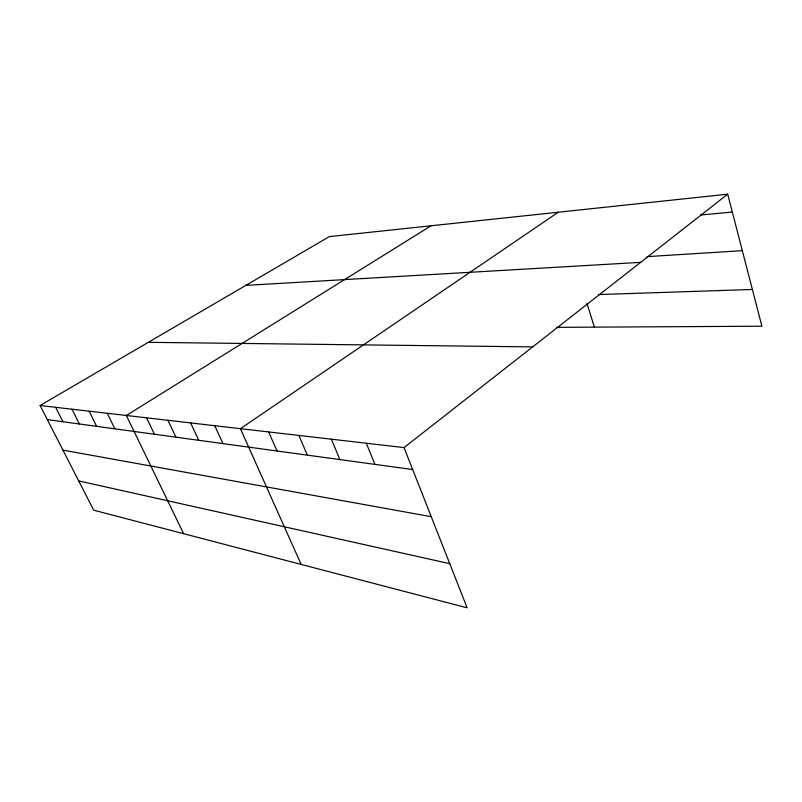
<?xml version="1.0" encoding="UTF-8"?>
<svg xmlns="http://www.w3.org/2000/svg" width="802" height="802" viewBox="0 0 802 802"><rect width="100%" height="100%" fill="white"/><g stroke="black" fill="none" stroke-linecap="round" stroke-linejoin="round"><path stroke-width="1.2" d="M404.048 447.596L467.125 607.816L93.704 510.192L40.1 405.511L404.048 447.596L727.695 194.184L761.9 326.213L556.969 327.346M558.232 212.239L240.43 428.679L301.161 564.428M431.025 225.783L126.365 415.486L183.628 533.701M40.1 405.511L329.351 236.61L727.695 194.184M700.677 214.986L732.326 212.059M646.883 256.65L742.331 250.675M245.853 285.372L640.648 262.344M598.763 294.555L752.386 289.472M148.32 342.324L532.648 346.895M47.318 419.596L412.689 469.541M62.947 450.133L431.255 516.688M78.716 480.919L449.752 563.676M55.629 407.306L62.947 421.742M71.959 409.2L79.378 423.987M89.142 411.185L96.661 426.343M107.247 413.281L114.886 428.839M146.576 417.822L154.425 434.243M167.969 420.298L175.919 437.18M190.665 422.925L198.716 440.298M214.776 425.712L222.926 443.606M268.66 431.937L277.011 450.995M298.895 435.436L307.336 455.145M331.366 439.185L339.878 459.586M366.313 443.225L374.905 464.378M586.914 303.356L594.402 327.136"/></g></svg>
